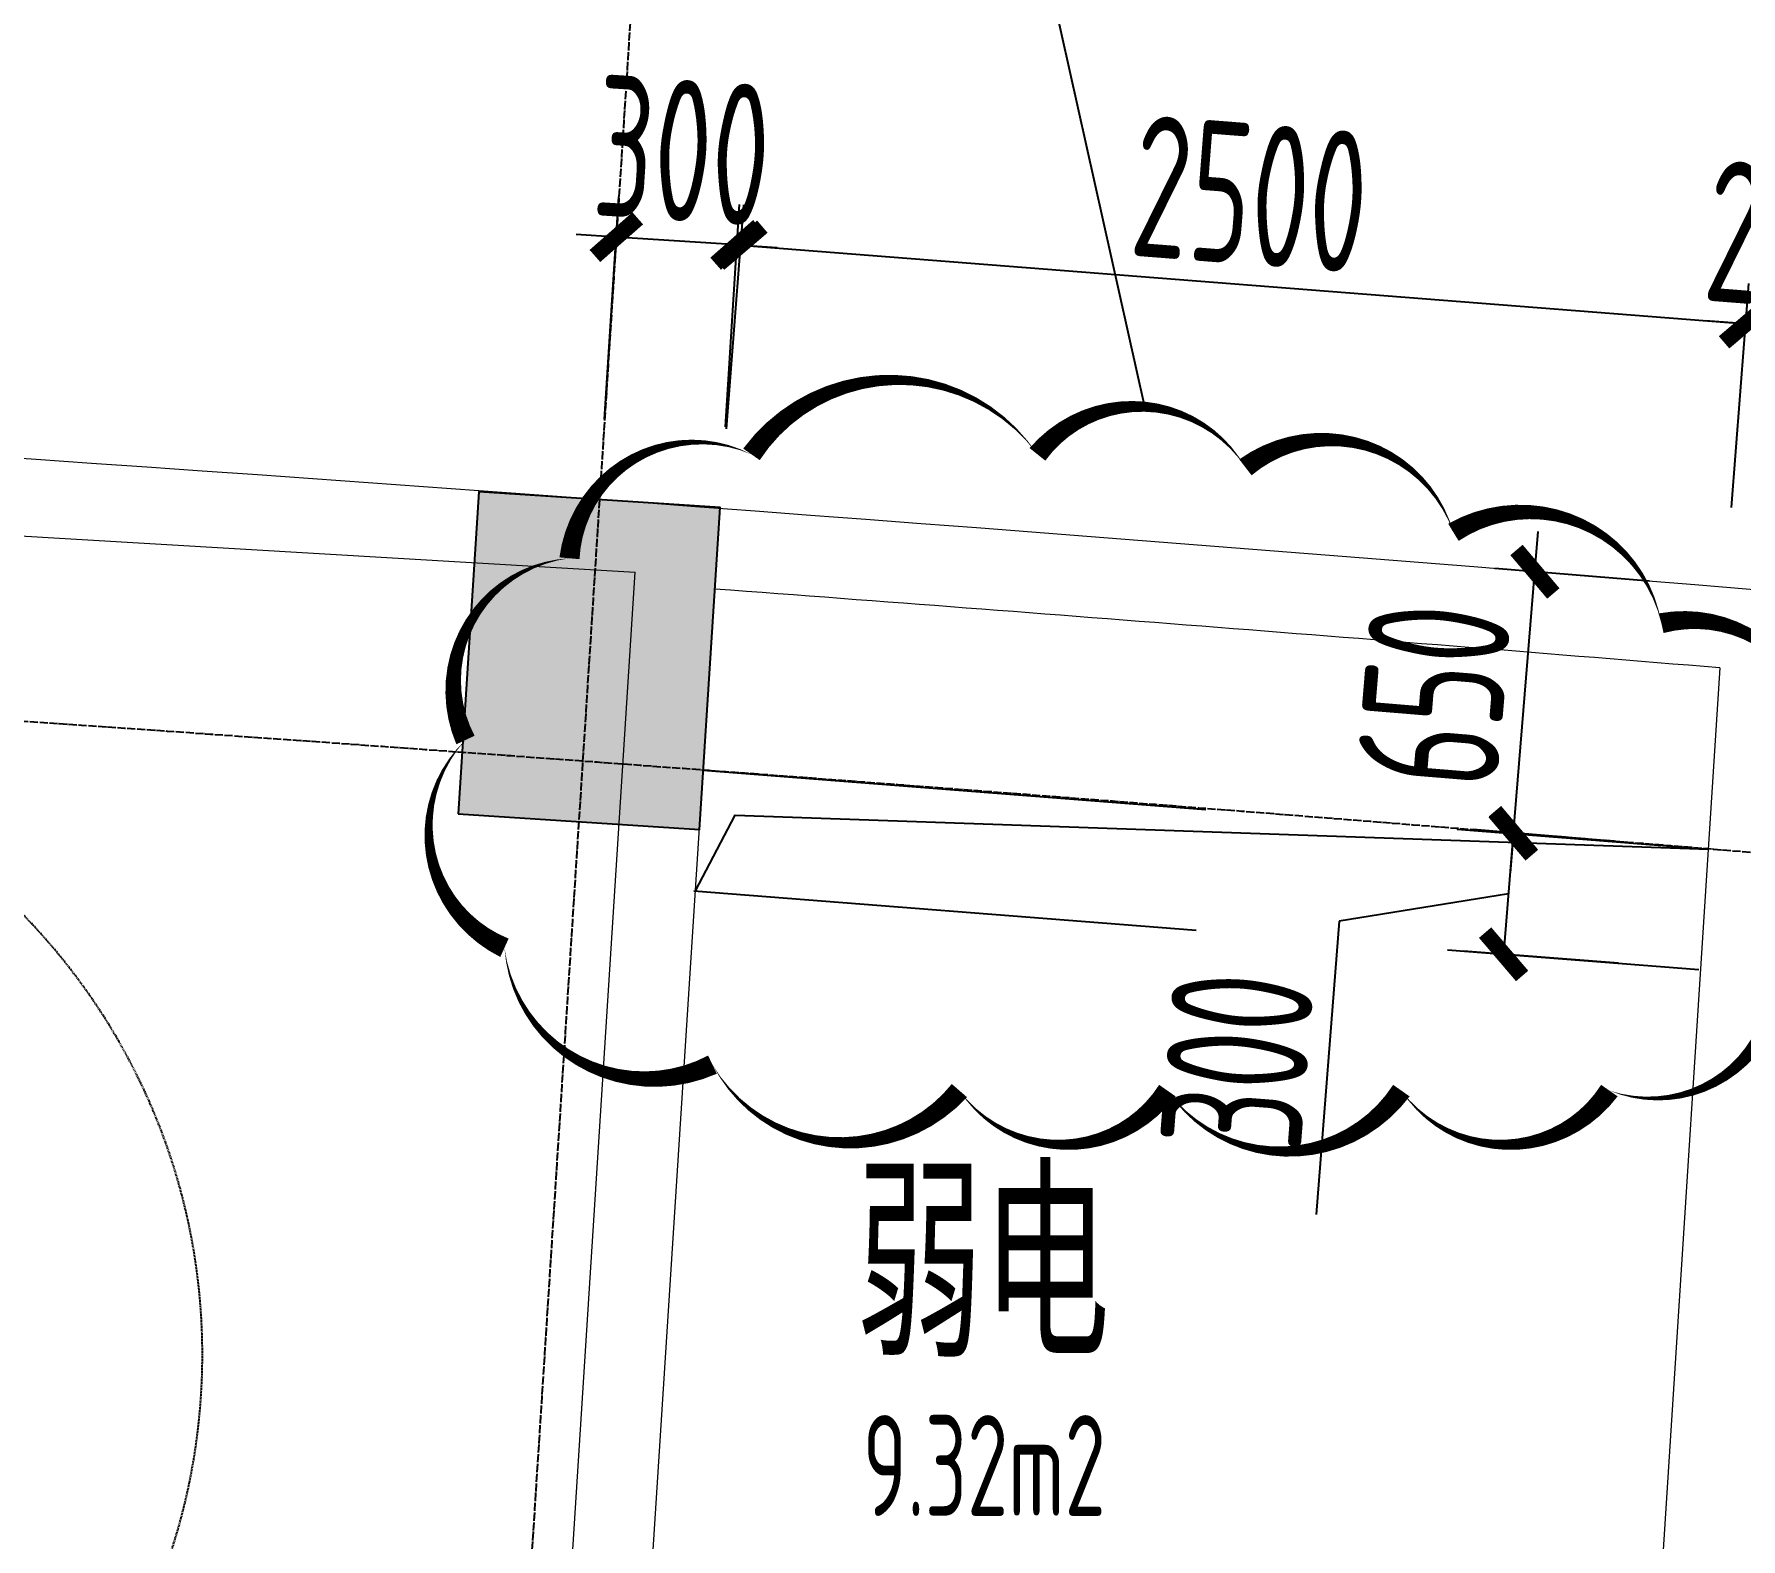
# Model space of a CAD drawing. Header units: millimetres. Extents: x 11677979 to 24947533, y -12764720 to -6308891.
# Drawn here: x 11800593 to 11804826, y -6380260 to -6376528 of the extents above; entities that cross this region are included whole.
import ezdxf
from ezdxf.enums import TextEntityAlignment as Align

# ---------------------------------------------------------------- set-up
doc = ezdxf.new("R2010")
doc.units = ezdxf.units.MM
doc.header["$LTSCALE"] = 10
for name, pattern in [('A2-RG-AXIS$0$CENTER', [2, 1.25, -0.25, 0.25, -0.25]), ('A2-RG-AXIS$0$DOTE', [2.42, 2, -0.2, 0.02, -0.2]), ('A2-RI-F4$0$A2-RG-AXIS$0$CENTER', [2, 1.25, -0.25, 0.25, -0.25]), ('A2-RI-F4$0$A2-RG-AXIS$0$DOTE', [2.42, 2, -0.2, 0.02, -0.2]), ('A2-RI-F4$0$A2-RV-F4$0$HIDDEN', [0.375, 0.25, -0.125]), ('A2-RI-F4$0$HIDDEN', [0.375, 0.25, -0.125]), ('A2-RV-F4$0$HIDDEN', [0.375, 0.25, -0.125])]:
    doc.linetypes.add(name, pattern=pattern)
for name, color, linetype in [('A2-RB-F4$0$A-DIMS-100', 1, 'Continuous'), ('A2-RG-AXIS$0$A-GRID', 1, 'A2-RG-AXIS$0$CENTER'), ('A2-RI-F4$0$A-HOLE', 2, 'Continuous'), ('A2-RI-F4$0$A-SYMB-AREA', 4, 'Continuous'), ('A2-RI-F4$0$A-SYMB-NAME', 4, 'Continuous'), ('A2-RI-F4$0$A-SYMB-VOID', 35, 'Continuous'), ('A2-RI-F4$0$A2-RB-F4$0$A-DIMS-100', 1, 'Continuous'), ('A2-RI-F4$0$A2-RG-AXIS$0$A-GRID', 1, 'A2-RI-F4$0$A2-RG-AXIS$0$CENTER'), ('A2-RI-F4$0$A2-RS-F4$0$A-HATH-GRAY', 8, 'Continuous'), ('A2-RI-F4$0$A2-RS-F4$0$A-WALL-CONC', 6, 'Continuous'), ('A2-RI-F4$0$A2-RV-F4$0$A-SYMB', 4, 'Continuous'), ('A2-RS-F4$0$A-HATH-GRAY', 8, 'Continuous'), ('A2-RS-F4$0$A-WALL-CONC', 6, 'Continuous'), ('A2-RV-F4$0$A-SYMB', 4, 'Continuous')]:
    doc.layers.add(name, color=color, linetype=linetype)
doc.layers.add('A2-RI-F4$0$A-WALL', color=7, linetype='Continuous', lineweight=5)
doc.styles.add('A2-RB-F4$0$XD2008', font='hzs.shx', dxfattribs={"width": 0.7, "bigfont": 'hztxt.shx'})
doc.styles.add('A2-RI-F4$0$A2-RB-F4$0$XD2008', font='hzs.shx', dxfattribs={"width": 0.7, "bigfont": 'hztxt.shx'})
doc.styles.add('A2-RI-F4$0$ECADI', font='hzs.shx', dxfattribs={"width": 0.7, "bigfont": 'hztxt.shx'})
doc.dimstyles.new('A2-RB-F4$0$XD100$0', dxfattribs={"dimscale": 100, "dimtxt": 3.5, "dimasz": 1, "dimexe": 1, "dimexo": 2, "dimgap": 0.5, "dimtad": 1, "dimdec": 0, "dimdsep": 46, "dimtxsty": 'A2-RB-F4$0$XD2008', "dimblk1": 'A2-RB-F4$0$_ArchTick', "dimblk2": 'A2-RB-F4$0$_ArchTick', "dimsah": 1, "dimcen": 2.5, "dimclrt": 4, "dimaunit": 1, "dimadec": 0, "dimazin": 0, "dimtfac": 1, "dimtdec": 0, "dimtix": 1, "dimtmove": 1, "dimatfit": 3, "dimfxl": 0, "dimtolj": 1, "dimtzin": 0, "dimarcsym": 0})
doc.dimstyles.new('A2-RI-F4$0$A2-RB-F4$0$XD100$0', dxfattribs={"dimscale": 100, "dimtxt": 3.5, "dimasz": 1, "dimexe": 1, "dimexo": 2, "dimgap": 0.5, "dimtad": 1, "dimdec": 0, "dimdsep": 46, "dimtxsty": 'A2-RI-F4$0$A2-RB-F4$0$XD2008', "dimblk1": 'A2-RI-F4$0$A2-RB-F4$0$_ArchTick', "dimblk2": 'A2-RI-F4$0$A2-RB-F4$0$_ArchTick', "dimsah": 1, "dimcen": 2.5, "dimclrt": 4, "dimaunit": 1, "dimadec": 0, "dimazin": 0, "dimtfac": 1, "dimtdec": 0, "dimtix": 1, "dimtmove": 1, "dimatfit": 3, "dimfxl": 0, "dimtolj": 1, "dimtzin": 0, "dimarcsym": 0})

# ---------------------------------------------------------------- blocks, each defined once
blk = doc.blocks.new('A2-RV-F4')
at = {"layer": 'A2-RV-F4$0$A-SYMB', "linetype": 'A2-RV-F4$0$HIDDEN'}
blk.add_arc((11799446.1, -6379804.2), 1564.1, 266.3212, 86.3212, dxfattribs=at)
blk = doc.blocks.new('A2-RB-F4$0$_ArchTick')
at = {"color": 0, "linetype": 'ByBlock', "const_width": 0.4}
blk.add_lwpolyline([(-0.5, -0.5), (0.5, 0.5)], dxfattribs=at)
blk = doc.blocks.new('*D189')
at = {"layer": 'A2-RB-F4$0$A-DIMS-100', "color": 0, "lineweight": -2, "transparency": 16777216}
for p, q in [((11804545.8, -6378533.3), (11804161.3, -6378503.2)), ((11804261, -6378511), (11804237.5, -6378810.1)), ((11804249.2, -6378660.5), (11803829.7, -6378727.9)), ((11803829.7, -6378727.9), (11803772.7, -6379455.7)), ((11804522.3, -6378832.4), (11804137.8, -6378802.3))]:
    blk.add_line(p, q, dxfattribs=at)
at = {"layer": 'Defpoints', "color": 0, "transparency": 16777216}
for p in [(11804745.2, -6378549), (11804237.5, -6378810.1), (11804721.7, -6378848.1)]:
    blk.add_point(p, dxfattribs=at)
at = {"layer": 'A2-RB-F4$0$A-DIMS-100', "color": 0, "lineweight": -2, "transparency": 16777216, "xscale": 100, "yscale": 100, "zscale": 100}
for p, rotation in [((11804261, -6378511), 85.51445420286703), ((11804237.5, -6378810.1), 265.514454202867)]:
    blk.add_blockref('A2-RB-F4$0$_ArchTick', p, dxfattribs=dict(at, rotation=rotation))
at = {"layer": 'A2-RB-F4$0$A-DIMS-100', "color": 4, "transparency": 16777216, "insert": (11803576.9, -6379074.2), "char_height": 350, "attachment_point": 5, "rotation": 85.5145, "style": 'A2-RB-F4$0$XD2008'}
blk.add_mtext('\\A1;300', dxfattribs=at)
blk = doc.blocks.new('*D190')
at = {"layer": 'A2-RB-F4$0$A-DIMS-100', "color": 0, "lineweight": -2, "transparency": 16777216}
for p, q in [((11804315.1, -6377861.3), (11804323.3, -6377761.7)), ((11804599.2, -6377884.7), (11804215.5, -6377853.1)), ((11804261.7, -6378509.1), (11804315.1, -6377861.3)), ((11804545.8, -6378532.5), (11804162.1, -6378500.9)), ((11804261.7, -6378509.1), (11804253.5, -6378608.8))]:
    blk.add_line(p, q, dxfattribs=at)
at = {"layer": 'Defpoints', "color": 0, "transparency": 16777216}
for p in [(11804315.1, -6377861.3), (11804798.6, -6377901.2), (11804745.2, -6378549)]:
    blk.add_point(p, dxfattribs=at)
at = {"layer": 'A2-RB-F4$0$A-DIMS-100', "color": 0, "lineweight": -2, "transparency": 16777216, "xscale": 100, "yscale": 100, "zscale": 100}
for p, rotation in [((11804315.1, -6377861.3), 265.2882873875389), ((11804261.7, -6378509.1), 85.28828738753896)]:
    blk.add_blockref('A2-RB-F4$0$_ArchTick', p, dxfattribs=dict(at, rotation=rotation))
at = {"layer": 'A2-RB-F4$0$A-DIMS-100', "color": 4, "transparency": 16777216, "insert": (11804064.2, -6378166.7), "char_height": 350, "attachment_point": 5, "rotation": 85.2883, "style": 'A2-RB-F4$0$XD2008'}
blk.add_mtext('\\A1;650', dxfattribs=at)
blk = doc.blocks.new('*D191')
at = {"layer": 'A2-RB-F4$0$A-DIMS-100', "color": 0, "lineweight": -2, "transparency": 16777216}
for p, q in [((11802309.7, -6377506.6), (11802353.1, -6376951.7)), ((11802345.3, -6377051.4), (11804838, -6377246.5)), ((11804802.4, -6377701.7), (11804845.8, -6377146.8))]:
    blk.add_line(p, q, dxfattribs=at)
at = {"layer": 'Defpoints', "color": 0, "transparency": 16777216}
for p in [(11804838, -6377246.5), (11802294.1, -6377706), (11804786.8, -6377901.1)]:
    blk.add_point(p, dxfattribs=at)
at = {"layer": 'A2-RB-F4$0$A-DIMS-100', "color": 0, "lineweight": -2, "transparency": 16777216, "xscale": 100, "yscale": 100, "zscale": 100}
for p, rotation in [((11802345.3, -6377051.4), 175.5251320610947), ((11804838, -6377246.5), 355.5251320610947)]:
    blk.add_blockref('A2-RB-F4$0$_ArchTick', p, dxfattribs=dict(at, rotation=rotation))
at = {"layer": 'A2-RB-F4$0$A-DIMS-100', "color": 4, "transparency": 16777216, "insert": (11803609.2, -6376924.6), "char_height": 350, "attachment_point": 5, "rotation": 355.5251, "style": 'A2-RB-F4$0$XD2008'}
blk.add_mtext('\\A1;2500', dxfattribs=at)
blk = doc.blocks.new('*D192')
at = {"layer": 'A2-RB-F4$0$A-DIMS-100', "color": 0, "lineweight": -2, "transparency": 16777216}
for p, q in [((11804802.4, -6377701.7), (11804845.8, -6377146.8)), ((11805001.8, -6377717.3), (11805045.3, -6377162.4)), ((11804838, -6377246.5), (11804738.3, -6377238.7)), ((11804838, -6377246.5), (11805037.5, -6377262.1)), ((11805037.5, -6377262.1), (11805137.1, -6377269.9))]:
    blk.add_line(p, q, dxfattribs=at)
at = {"layer": 'Defpoints', "color": 0, "transparency": 16777216}
for p in [(11805037.5, -6377262.1), (11804786.8, -6377901.1), (11804986.2, -6377916.7)]:
    blk.add_point(p, dxfattribs=at)
at = {"layer": 'A2-RB-F4$0$A-DIMS-100', "color": 0, "lineweight": -2, "transparency": 16777216, "xscale": 100, "yscale": 100, "zscale": 100}
for p, rotation in [((11804838, -6377246.5), 355.5251322163591), ((11805037.5, -6377262.1), 175.525132216359)]:
    blk.add_blockref('A2-RB-F4$0$_ArchTick', p, dxfattribs=dict(at, rotation=rotation))
at = {"layer": 'A2-RB-F4$0$A-DIMS-100', "color": 4, "transparency": 16777216, "insert": (11804955.3, -6377030), "char_height": 350, "attachment_point": 5, "rotation": 355.5251, "style": 'A2-RB-F4$0$XD2008'}
blk.add_mtext('\\A1;200', dxfattribs=at)
blk = doc.blocks.new('*D193')
at = {"layer": 'A2-RB-F4$0$A-DIMS-100', "color": 0, "lineweight": -2, "transparency": 16777216}
for p, q in [((11802007.9, -6377483), (11802043.4, -6376931.7)), ((11802307.3, -6377502.3), (11802342.7, -6376950.9)), ((11802036.9, -6377031.5), (11801937.2, -6377025)), ((11802336.3, -6377050.7), (11802036.9, -6377031.5)), ((11802336.3, -6377050.7), (11802436.1, -6377057.1))]:
    blk.add_line(p, q, dxfattribs=at)
at = {"layer": 'Defpoints', "color": 0, "transparency": 16777216}
for p in [(11802036.9, -6377031.5), (11801995.1, -6377682.6), (11802294.5, -6377701.9)]:
    blk.add_point(p, dxfattribs=at)
at = {"layer": 'A2-RB-F4$0$A-DIMS-100', "color": 0, "lineweight": -2, "transparency": 16777216, "xscale": 100, "yscale": 100, "zscale": 100}
for p, rotation in [((11802036.9, -6377031.5), 356.3211735637317), ((11802336.3, -6377050.7), 176.3211735637317)]:
    blk.add_blockref('A2-RB-F4$0$_ArchTick', p, dxfattribs=dict(at, rotation=rotation))
at = {"layer": 'A2-RB-F4$0$A-DIMS-100', "color": 4, "transparency": 16777216, "insert": (11802201.1, -6376816.5), "char_height": 350, "attachment_point": 5, "rotation": 356.3212, "style": 'A2-RB-F4$0$XD2008'}
blk.add_mtext('\\A1;300', dxfattribs=at)
blk = doc.blocks.new('A2-RG-AXIS')
at = {"layer": 'A2-RG-AXIS$0$A-GRID', "linetype": 'A2-RG-AXIS$0$DOTE'}
blk.add_line((11802922, -6363265.7), (11800933.1, -6394199.2), dxfattribs=at)
for radius in [323300, 316700]:
    blk.add_arc((11778730.7, -6694178.7), radius, 75.589285, 95.407644, dxfattribs=at)
blk = doc.blocks.new('A2-RI-F4$0$5erhfh')
at = {"layer": 'A2-RI-F4$0$A-SYMB-AREA', "style": 'A2-RI-F4$0$ECADI', "width": 0.7}
blk.add_attdef('340M2', text='', height=2.5, dxfattribs=at).set_placement((0, 1.25), align=Align.MIDDLE_LEFT)
at = {"layer": 'A2-RI-F4$0$A-SYMB-NAME', "style": 'A2-RI-F4$0$ECADI', "width": 0.7}
blk.add_attdef('CHINESENAME', (-12.292, 3.087), '', height=4.5, dxfattribs=at)
blk = doc.blocks.new('A2-RI-F4$0$A2-RB-F4$0$_ArchTick')
at = {"color": 0, "linetype": 'ByBlock', "const_width": 0.4}
blk.add_lwpolyline([(-0.5, -0.5), (0.5, 0.5)], dxfattribs=at)
blk = doc.blocks.new('*D714')
at = {"layer": 'A2-RI-F4$0$A2-RB-F4$0$A-DIMS-100', "color": 0, "lineweight": -2, "transparency": 16777216}
for p, q in [((11804545.8, -6378533.3), (11804161.3, -6378503.2)), ((11804261, -6378511), (11804237.5, -6378810.1)), ((11804249.2, -6378660.5), (11803829.7, -6378727.9)), ((11803829.7, -6378727.9), (11803772.7, -6379455.7)), ((11804522.3, -6378832.4), (11804137.8, -6378802.3))]:
    blk.add_line(p, q, dxfattribs=at)
at = {"layer": 'Defpoints', "color": 0, "transparency": 16777216}
for p in [(11804745.2, -6378549), (11804237.5, -6378810.1), (11804721.7, -6378848.1)]:
    blk.add_point(p, dxfattribs=at)
at = {"layer": 'A2-RI-F4$0$A2-RB-F4$0$A-DIMS-100', "color": 0, "lineweight": -2, "transparency": 16777216, "xscale": 100, "yscale": 100, "zscale": 100}
for p, rotation in [((11804261, -6378511), 85.51445420286703), ((11804237.5, -6378810.1), 265.514454202867)]:
    blk.add_blockref('A2-RI-F4$0$A2-RB-F4$0$_ArchTick', p, dxfattribs=dict(at, rotation=rotation))
at = {"layer": 'A2-RI-F4$0$A2-RB-F4$0$A-DIMS-100', "color": 4, "transparency": 16777216, "insert": (11803576.9, -6379074.2), "char_height": 350, "attachment_point": 5, "rotation": 85.5145, "style": 'A2-RI-F4$0$A2-RB-F4$0$XD2008'}
blk.add_mtext('\\A1;300', dxfattribs=at)
blk = doc.blocks.new('*D715')
at = {"layer": 'A2-RI-F4$0$A2-RB-F4$0$A-DIMS-100', "color": 0, "lineweight": -2, "transparency": 16777216}
for p, q in [((11804315.1, -6377861.3), (11804323.3, -6377761.7)), ((11804599.2, -6377884.7), (11804215.5, -6377853.1)), ((11804261.7, -6378509.1), (11804315.1, -6377861.3)), ((11804545.8, -6378532.5), (11804162.1, -6378500.9)), ((11804261.7, -6378509.1), (11804253.5, -6378608.8))]:
    blk.add_line(p, q, dxfattribs=at)
at = {"layer": 'Defpoints', "color": 0, "transparency": 16777216}
for p in [(11804315.1, -6377861.3), (11804798.6, -6377901.2), (11804745.2, -6378549)]:
    blk.add_point(p, dxfattribs=at)
at = {"layer": 'A2-RI-F4$0$A2-RB-F4$0$A-DIMS-100', "color": 0, "lineweight": -2, "transparency": 16777216, "xscale": 100, "yscale": 100, "zscale": 100}
for p, rotation in [((11804315.1, -6377861.3), 265.2882873875389), ((11804261.7, -6378509.1), 85.28828738753896)]:
    blk.add_blockref('A2-RI-F4$0$A2-RB-F4$0$_ArchTick', p, dxfattribs=dict(at, rotation=rotation))
at = {"layer": 'A2-RI-F4$0$A2-RB-F4$0$A-DIMS-100', "color": 4, "transparency": 16777216, "insert": (11804064.2, -6378166.7), "char_height": 350, "attachment_point": 5, "rotation": 85.2883, "style": 'A2-RI-F4$0$A2-RB-F4$0$XD2008'}
blk.add_mtext('\\A1;650', dxfattribs=at)
blk = doc.blocks.new('*D716')
at = {"layer": 'A2-RI-F4$0$A2-RB-F4$0$A-DIMS-100', "color": 0, "lineweight": -2, "transparency": 16777216}
for p, q in [((11802309.7, -6377506.6), (11802353.1, -6376951.7)), ((11802345.3, -6377051.4), (11804838, -6377246.5)), ((11804802.4, -6377701.7), (11804845.8, -6377146.8))]:
    blk.add_line(p, q, dxfattribs=at)
at = {"layer": 'Defpoints', "color": 0, "transparency": 16777216}
for p in [(11804838, -6377246.5), (11802294.1, -6377706), (11804786.8, -6377901.1)]:
    blk.add_point(p, dxfattribs=at)
at = {"layer": 'A2-RI-F4$0$A2-RB-F4$0$A-DIMS-100', "color": 0, "lineweight": -2, "transparency": 16777216, "xscale": 100, "yscale": 100, "zscale": 100}
for p, rotation in [((11802345.3, -6377051.4), 175.5251320610947), ((11804838, -6377246.5), 355.5251320610947)]:
    blk.add_blockref('A2-RI-F4$0$A2-RB-F4$0$_ArchTick', p, dxfattribs=dict(at, rotation=rotation))
at = {"layer": 'A2-RI-F4$0$A2-RB-F4$0$A-DIMS-100', "color": 4, "transparency": 16777216, "insert": (11803609.2, -6376924.6), "char_height": 350, "attachment_point": 5, "rotation": 355.5251, "style": 'A2-RI-F4$0$A2-RB-F4$0$XD2008'}
blk.add_mtext('\\A1;2500', dxfattribs=at)
blk = doc.blocks.new('*D717')
at = {"layer": 'A2-RI-F4$0$A2-RB-F4$0$A-DIMS-100', "color": 0, "lineweight": -2, "transparency": 16777216}
for p, q in [((11804802.4, -6377701.7), (11804845.8, -6377146.8)), ((11805001.8, -6377717.3), (11805045.3, -6377162.4)), ((11804838, -6377246.5), (11804738.3, -6377238.7)), ((11804838, -6377246.5), (11805037.5, -6377262.1)), ((11805037.5, -6377262.1), (11805137.1, -6377269.9))]:
    blk.add_line(p, q, dxfattribs=at)
at = {"layer": 'Defpoints', "color": 0, "transparency": 16777216}
for p in [(11805037.5, -6377262.1), (11804786.8, -6377901.1), (11804986.2, -6377916.7)]:
    blk.add_point(p, dxfattribs=at)
at = {"layer": 'A2-RI-F4$0$A2-RB-F4$0$A-DIMS-100', "color": 0, "lineweight": -2, "transparency": 16777216, "xscale": 100, "yscale": 100, "zscale": 100}
for p, rotation in [((11804838, -6377246.5), 355.5251322163591), ((11805037.5, -6377262.1), 175.525132216359)]:
    blk.add_blockref('A2-RI-F4$0$A2-RB-F4$0$_ArchTick', p, dxfattribs=dict(at, rotation=rotation))
at = {"layer": 'A2-RI-F4$0$A2-RB-F4$0$A-DIMS-100', "color": 4, "transparency": 16777216, "insert": (11804955.3, -6377030), "char_height": 350, "attachment_point": 5, "rotation": 355.5251, "style": 'A2-RI-F4$0$A2-RB-F4$0$XD2008'}
blk.add_mtext('\\A1;200', dxfattribs=at)
blk = doc.blocks.new('*D718')
at = {"layer": 'A2-RI-F4$0$A2-RB-F4$0$A-DIMS-100', "color": 0, "lineweight": -2, "transparency": 16777216}
for p, q in [((11802007.9, -6377483), (11802043.4, -6376931.7)), ((11802307.3, -6377502.3), (11802342.7, -6376950.9)), ((11802036.9, -6377031.5), (11801937.2, -6377025)), ((11802336.3, -6377050.7), (11802036.9, -6377031.5)), ((11802336.3, -6377050.7), (11802436.1, -6377057.1))]:
    blk.add_line(p, q, dxfattribs=at)
at = {"layer": 'Defpoints', "color": 0, "transparency": 16777216}
for p in [(11802036.9, -6377031.5), (11801995.1, -6377682.6), (11802294.5, -6377701.9)]:
    blk.add_point(p, dxfattribs=at)
at = {"layer": 'A2-RI-F4$0$A2-RB-F4$0$A-DIMS-100', "color": 0, "lineweight": -2, "transparency": 16777216, "xscale": 100, "yscale": 100, "zscale": 100}
for p, rotation in [((11802036.9, -6377031.5), 356.3211735637317), ((11802336.3, -6377050.7), 176.3211735637317)]:
    blk.add_blockref('A2-RI-F4$0$A2-RB-F4$0$_ArchTick', p, dxfattribs=dict(at, rotation=rotation))
at = {"layer": 'A2-RI-F4$0$A2-RB-F4$0$A-DIMS-100', "color": 4, "transparency": 16777216, "insert": (11802201.1, -6376816.5), "char_height": 350, "attachment_point": 5, "rotation": 356.3212, "style": 'A2-RI-F4$0$A2-RB-F4$0$XD2008'}
blk.add_mtext('\\A1;300', dxfattribs=at)
blk = doc.blocks.new('A2-RI-F4$0$A2-RG-AXIS')
at = {"layer": 'A2-RI-F4$0$A2-RG-AXIS$0$A-GRID', "linetype": 'A2-RI-F4$0$A2-RG-AXIS$0$DOTE'}
blk.add_line((11802922, -6363265.7), (11800933.1, -6394199.2), dxfattribs=at)
for radius in [323300, 316700]:
    blk.add_arc((11778730.7, -6694178.7), radius, 75.589285, 95.407644, dxfattribs=at)
blk = doc.blocks.new('A2-RI-F4$0$A2-RS-F4')
at = {"layer": 'A2-RI-F4$0$A2-RS-F4$0$A-HATH-GRAY', "ltscale": 3}
h = blk.add_hatch(color=256, dxfattribs=at)
h.paths.add_polyline_path([(11780370.9, -6378132.8), (11781370.9, -6378139.6), (11781379.7, -6376839.6), (11780379.7, -6376832.8)])
h.paths.add_polyline_path([(11771295.3, -6378216.2), (11772295, -6378194.3), (11772266.5, -6376894.6), (11771266.7, -6376916.1)])
h.paths.add_polyline_path([(11789445.2, -6378310.2), (11790444.5, -6378345.7), (11790490.7, -6377046.5), (11789491.3, -6377010.6)])
h.paths.add_polyline_path([(11794061, -6377995.6), (11794659.8, -6378034.1), (11794711.1, -6377235.6), (11794112.3, -6377197.1)])
h.paths.add_polyline_path([(11762225.8, -6378560), (11763224.5, -6378509.3), (11763158.6, -6377210.6), (11762159.9, -6377261.3)])
h.paths.add_polyline_path([(11756037.9, -6378647), (11756835.4, -6378583.6), (11756756.1, -6377586.7), (11755958.6, -6377650.1)])
h.paths.add_polyline_path([(11801644.4, -6378461.8), (11802243.1, -6378500.3), (11802294.5, -6377701.9), (11801695.7, -6377663.4)])
h.paths.add_polyline_path([(11751541.3, -6379498.7), (11752338.8, -6379435.3), (11752219.8, -6377940), (11751422.4, -6378003.4)])
h.paths.add_polyline_path([(11807663.9, -6379405.7), (11808460.5, -6379479.9), (11808571.8, -6378285.1), (11807775.3, -6378210.6)])
h.paths.add_polyline_path([(11816584.8, -6380403.2), (11817577.3, -6380525.1), (11817735.8, -6379234.7), (11816743.2, -6379112.9)])
h.paths.add_polyline_path([(11825579.4, -6381618.6), (11826568.2, -6381768.4), (11826762.9, -6380483.1), (11825774.2, -6380333.3)])
h.paths.add_polyline_path([(11793833.2, -6381538.6), (11794432, -6381577.1), (11794483.3, -6380778.7), (11793884.5, -6380740.2)])
h.paths.add_polyline_path([(11801416.6, -6382004.6), (11802015.3, -6382043.1), (11802066.7, -6381244.7), (11801467.9, -6381206.2)])
h.paths.add_polyline_path([(11834536.4, -6383084.9), (11835520.4, -6383263), (11835752, -6381983.8), (11834767.9, -6381805.7)])
h.paths.add_polyline_path([(11843441.7, -6384836.8), (11844420.2, -6385043.1), (11844688.3, -6383771), (11843709.9, -6383564.7)])
h.paths.add_polyline_path([(11849706.8, -6386047.7), (11850486.4, -6386227.4), (11850720.8, -6385255.2), (11849941.2, -6385075.5)])
h.paths.add_polyline_path([(11756683.4, -6386771.7), (11757480.7, -6386706.4), (11757402.3, -6385711.3), (11756604.9, -6385774.7)])
h.paths.add_polyline_path([(11752167.8, -6387373.9), (11752965.3, -6387310.5), (11752846.3, -6385815.2), (11752048.8, -6385878.6)])
h.paths.add_polyline_path([(11854131.9, -6387106.5), (11854911.5, -6387286.2), (11855145.9, -6386314), (11854366.3, -6386134.3)])
h.paths.add_polyline_path([(11793236.4, -6390820.6), (11793835.2, -6390859), (11793886.5, -6390060.7), (11793287.7, -6390022.2)])
h.paths.add_polyline_path([(11800819.8, -6391285.9), (11801418.6, -6391324.4), (11801469.9, -6390525.9), (11800871.2, -6390487.4)])
h.paths.add_polyline_path([(11847832.2, -6393825.3), (11848611.8, -6394005), (11848846.2, -6393032.8), (11848066.6, -6392853.1)])
h.paths.add_polyline_path([(11780263.2, -6394032.4), (11781263.2, -6394039.2), (11781272, -6392739.2), (11780272, -6392732.1)])
h.paths.add_polyline_path([(11771644.2, -6394112.4), (11772644, -6394090.4), (11772615.4, -6392790.7), (11771615.7, -6392812.3)])
h.paths.add_polyline_path([(11788881, -6394200.2), (11789880.4, -6394235.7), (11789926.5, -6392936.5), (11788927.1, -6392900.6)])
h.paths.add_polyline_path([(11793008.6, -6394363.6), (11793607.4, -6394402.1), (11793658.7, -6393603.7), (11793059.9, -6393565.2)])
h.paths.add_polyline_path([(11763031, -6394439.6), (11764029.7, -6394388.9), (11763963.9, -6393090.2), (11762965.1, -6393140.9)])
h.paths.add_polyline_path([(11757322.6, -6394796.6), (11758120, -6394731.3), (11758040.8, -6393736.3), (11757243.3, -6393799.7)])
h.paths.add_polyline_path([(11800592, -6394828.7), (11801190.8, -6394867.2), (11801242.1, -6394068.8), (11800643.4, -6394030.3)])
h.paths.add_polyline_path([(11852257.4, -6394883.9), (11853037, -6395063.6), (11853271.3, -6394091.4), (11852491.7, -6393911.7)])
h.paths.add_polyline_path([(11752786.3, -6395149.5), (11753583.8, -6395086), (11753464.9, -6393590.8), (11752667.4, -6393654.2)])
h.paths.add_polyline_path([(11806188.5, -6395237.1), (11806985.1, -6395311.3), (11807096.4, -6394116.5), (11806299.9, -6394042)])
h.paths.add_polyline_path([(11814655.7, -6396186), (11815648.4, -6396307.3), (11815806.1, -6395016.9), (11814813.5, -6394895.6)])
h.paths.add_polyline_path([(11823197.5, -6397340.4), (11824186.2, -6397490.2), (11824381, -6396204.9), (11823392.2, -6396055.1)])
h.paths.add_polyline_path([(11831681.6, -6398728.6), (11832663, -6398920.7), (11832912.6, -6397644.9), (11831931.2, -6397452.8)])
h.paths.add_polyline_path([(11840164, -6400382.5), (11841142.5, -6400588.8), (11841410.7, -6399316.8), (11840432.2, -6399110.5)])
edge = h.paths.add_edge_path()
edge.add_arc((11780719.1, -6400485.4), 450, 0, 360)
edge = h.paths.add_edge_path()
edge.add_arc((11772285.6, -6400549.4), 450, 0, 360)
edge = h.paths.add_edge_path()
edge.add_arc((11789151.8, -6400663.7), 450, 0, 360)
edge = h.paths.add_edge_path()
edge.add_arc((11763857, -6400855.6), 450, 0, 360)
h.paths.add_polyline_path([(11845945.9, -6401651.6), (11846725.5, -6401831.2), (11846959.8, -6400859), (11846180.2, -6400679.3)])
edge = h.paths.add_edge_path()
edge.add_arc((11797575.5, -6401083.9), 450, 0, 360)
edge = h.paths.add_edge_path()
edge.add_arc((11755440.6, -6401403.6), 450.5, 0, 360)
edge = h.paths.add_edge_path()
edge.add_arc((11805983.7, -6401745.9), 450, 0, 360)
h.paths.add_polyline_path([(11850371.1, -6402710), (11851150.7, -6402889.7), (11851385, -6401917.5), (11850605.5, -6401737.8)])
edge = h.paths.add_edge_path()
edge.add_arc((11814369.4, -6402649), 450, 0, 360)
edge = h.paths.add_edge_path()
edge.add_arc((11822725.7, -6403792.5), 450, 0, 360)
edge = h.paths.add_edge_path()
edge.add_arc((11831045.7, -6405175.5), 450, 0, 360)
edge = h.paths.add_edge_path()
edge.add_arc((11839322.6, -6406796.9), 450.5, 0, 360)
edge = h.paths.add_edge_path()
edge.add_arc((11847549.5, -6408655.2), 450.5, 0, 360)
at = {"layer": 'A2-RI-F4$0$A2-RS-F4$0$A-WALL-CONC'}
blk.add_3dface([(11801644.4, -6378461.8), (11802243.1, -6378500.3), (11802294.5, -6377701.9), (11801695.7, -6377663.4)], dxfattribs=at)
blk = doc.blocks.new('A2-RI-F4$0$A2-RV-F4')
at = {"layer": 'A2-RI-F4$0$A2-RV-F4$0$A-SYMB', "linetype": 'A2-RI-F4$0$A2-RV-F4$0$HIDDEN'}
blk.add_arc((11799446.1, -6379804.2), 1564.1, 266.3212, 86.3212, dxfattribs=at)
blk = doc.blocks.new('A2-RS-F4')
at = {"layer": 'A2-RS-F4$0$A-HATH-GRAY', "ltscale": 3}
h = blk.add_hatch(color=256, dxfattribs=at)
h.paths.add_polyline_path([(11780370.9, -6378132.8), (11781370.9, -6378139.6), (11781379.7, -6376839.6), (11780379.7, -6376832.8)])
h.paths.add_polyline_path([(11771295.3, -6378216.2), (11772295, -6378194.3), (11772266.5, -6376894.6), (11771266.7, -6376916.1)])
h.paths.add_polyline_path([(11789445.2, -6378310.2), (11790444.5, -6378345.7), (11790490.7, -6377046.5), (11789491.3, -6377010.6)])
h.paths.add_polyline_path([(11794061, -6377995.6), (11794659.8, -6378034.1), (11794711.1, -6377235.6), (11794112.3, -6377197.1)])
h.paths.add_polyline_path([(11762225.8, -6378560), (11763224.5, -6378509.3), (11763158.6, -6377210.6), (11762159.9, -6377261.3)])
h.paths.add_polyline_path([(11756037.9, -6378647), (11756835.4, -6378583.6), (11756756.1, -6377586.7), (11755958.6, -6377650.1)])
h.paths.add_polyline_path([(11801644.4, -6378461.8), (11802243.1, -6378500.3), (11802294.5, -6377701.9), (11801695.7, -6377663.4)])
h.paths.add_polyline_path([(11751541.3, -6379498.7), (11752338.8, -6379435.3), (11752219.8, -6377940), (11751422.4, -6378003.4)])
h.paths.add_polyline_path([(11807663.9, -6379405.7), (11808460.5, -6379479.9), (11808571.8, -6378285.1), (11807775.3, -6378210.6)])
h.paths.add_polyline_path([(11816584.8, -6380403.2), (11817577.3, -6380525.1), (11817735.8, -6379234.7), (11816743.2, -6379112.9)])
h.paths.add_polyline_path([(11825579.4, -6381618.6), (11826568.2, -6381768.4), (11826762.9, -6380483.1), (11825774.2, -6380333.3)])
h.paths.add_polyline_path([(11793833.2, -6381538.6), (11794432, -6381577.1), (11794483.3, -6380778.7), (11793884.5, -6380740.2)])
h.paths.add_polyline_path([(11801416.6, -6382004.6), (11802015.3, -6382043.1), (11802066.7, -6381244.7), (11801467.9, -6381206.2)])
h.paths.add_polyline_path([(11834536.4, -6383084.9), (11835520.4, -6383263), (11835752, -6381983.8), (11834767.9, -6381805.7)])
h.paths.add_polyline_path([(11843441.7, -6384836.8), (11844420.2, -6385043.1), (11844688.3, -6383771), (11843709.9, -6383564.7)])
h.paths.add_polyline_path([(11849706.8, -6386047.7), (11850486.4, -6386227.4), (11850720.8, -6385255.2), (11849941.2, -6385075.5)])
h.paths.add_polyline_path([(11756683.4, -6386771.7), (11757480.7, -6386706.4), (11757402.3, -6385711.3), (11756604.9, -6385774.7)])
h.paths.add_polyline_path([(11752167.8, -6387373.9), (11752965.3, -6387310.5), (11752846.3, -6385815.2), (11752048.8, -6385878.6)])
h.paths.add_polyline_path([(11854131.9, -6387106.5), (11854911.5, -6387286.2), (11855145.9, -6386314), (11854366.3, -6386134.3)])
h.paths.add_polyline_path([(11793236.4, -6390820.6), (11793835.2, -6390859), (11793886.5, -6390060.7), (11793287.7, -6390022.2)])
h.paths.add_polyline_path([(11800819.8, -6391285.9), (11801418.6, -6391324.4), (11801469.9, -6390525.9), (11800871.2, -6390487.4)])
h.paths.add_polyline_path([(11847832.2, -6393825.3), (11848611.8, -6394005), (11848846.2, -6393032.8), (11848066.6, -6392853.1)])
h.paths.add_polyline_path([(11780263.2, -6394032.4), (11781263.2, -6394039.2), (11781272, -6392739.2), (11780272, -6392732.1)])
h.paths.add_polyline_path([(11771644.2, -6394112.4), (11772644, -6394090.4), (11772615.4, -6392790.7), (11771615.7, -6392812.3)])
h.paths.add_polyline_path([(11788881, -6394200.2), (11789880.4, -6394235.7), (11789926.5, -6392936.5), (11788927.1, -6392900.6)])
h.paths.add_polyline_path([(11793008.6, -6394363.6), (11793607.4, -6394402.1), (11793658.7, -6393603.7), (11793059.9, -6393565.2)])
h.paths.add_polyline_path([(11763031, -6394439.6), (11764029.7, -6394388.9), (11763963.9, -6393090.2), (11762965.1, -6393140.9)])
h.paths.add_polyline_path([(11757322.6, -6394796.6), (11758120, -6394731.3), (11758040.8, -6393736.3), (11757243.3, -6393799.7)])
h.paths.add_polyline_path([(11800592, -6394828.7), (11801190.8, -6394867.2), (11801242.1, -6394068.8), (11800643.4, -6394030.3)])
h.paths.add_polyline_path([(11852257.4, -6394883.9), (11853037, -6395063.6), (11853271.3, -6394091.4), (11852491.7, -6393911.7)])
h.paths.add_polyline_path([(11752786.3, -6395149.5), (11753583.8, -6395086), (11753464.9, -6393590.8), (11752667.4, -6393654.2)])
h.paths.add_polyline_path([(11806188.5, -6395237.1), (11806985.1, -6395311.3), (11807096.4, -6394116.5), (11806299.9, -6394042)])
h.paths.add_polyline_path([(11814655.7, -6396186), (11815648.4, -6396307.3), (11815806.1, -6395016.9), (11814813.5, -6394895.6)])
h.paths.add_polyline_path([(11823197.5, -6397340.4), (11824186.2, -6397490.2), (11824381, -6396204.9), (11823392.2, -6396055.1)])
h.paths.add_polyline_path([(11831681.6, -6398728.6), (11832663, -6398920.7), (11832912.6, -6397644.9), (11831931.2, -6397452.8)])
h.paths.add_polyline_path([(11840164, -6400382.5), (11841142.5, -6400588.8), (11841410.7, -6399316.8), (11840432.2, -6399110.5)])
edge = h.paths.add_edge_path()
edge.add_arc((11780719.1, -6400485.4), 450, 0, 360)
edge = h.paths.add_edge_path()
edge.add_arc((11772285.6, -6400549.4), 450, 0, 360)
edge = h.paths.add_edge_path()
edge.add_arc((11789151.8, -6400663.7), 450, 0, 360)
edge = h.paths.add_edge_path()
edge.add_arc((11763857, -6400855.6), 450, 0, 360)
h.paths.add_polyline_path([(11845945.9, -6401651.6), (11846725.5, -6401831.2), (11846959.8, -6400859), (11846180.2, -6400679.3)])
edge = h.paths.add_edge_path()
edge.add_arc((11797575.5, -6401083.9), 450, 0, 360)
edge = h.paths.add_edge_path()
edge.add_arc((11755440.6, -6401403.6), 450.5, 0, 360)
edge = h.paths.add_edge_path()
edge.add_arc((11805983.7, -6401745.9), 450, 0, 360)
h.paths.add_polyline_path([(11850371.1, -6402710), (11851150.7, -6402889.7), (11851385, -6401917.5), (11850605.5, -6401737.8)])
edge = h.paths.add_edge_path()
edge.add_arc((11814369.4, -6402649), 450, 0, 360)
edge = h.paths.add_edge_path()
edge.add_arc((11822725.7, -6403792.5), 450, 0, 360)
edge = h.paths.add_edge_path()
edge.add_arc((11831045.7, -6405175.5), 450, 0, 360)
edge = h.paths.add_edge_path()
edge.add_arc((11839322.6, -6406796.9), 450.5, 0, 360)
edge = h.paths.add_edge_path()
edge.add_arc((11847549.5, -6408655.2), 450.5, 0, 360)
at = {"layer": 'A2-RS-F4$0$A-WALL-CONC'}
blk.add_3dface([(11801644.4, -6378461.8), (11802243.1, -6378500.3), (11802294.5, -6377701.9), (11801695.7, -6377663.4)], dxfattribs=at)
blk = doc.blocks.new('A2-RB-F4')
at = {"layer": 'A2-RB-F4$0$A-DIMS-100'}
for p1, p2, distance, picture, middle in [((11802294.5, -6377701.9), (11801995.1, -6377682.6), -652.5, '*D193', (11802201.1, -6376816.5)), ((11802294.1, -6377706), (11804786.8, -6377901.1), 656.6, '*D191', (11803609.2, -6376924.6)), ((11804786.8, -6377901.1), (11804986.2, -6377916.7), 656.6, '*D192', (11804955.3, -6377030)), ((11804745.2, -6378549), (11804798.6, -6377901.2), 485.1, '*D190', (11804064.2, -6378166.7))]:
    dim = blk.add_aligned_dim(p1=p1, p2=p2, distance=distance, dimstyle='A2-RB-F4$0$XD100$0', dxfattribs=at)
    dim.commit()
    dim.dimension.update_dxf_attribs({"geometry": picture, "text_midpoint": middle})
dim = blk.add_linear_dim(base=(11804237.5, -6378810.1), p1=(11804745.2, -6378549), p2=(11804721.7, -6378848.1), angle=265.5145, dimstyle='A2-RB-F4$0$XD100$0', dxfattribs=at)
dim.commit()
dim.dimension.update_dxf_attribs({"geometry": '*D189', "text_midpoint": (11803825.8, -6378777.8), "dimtype": 129})
blk = doc.blocks.new('A2-RI-F4$0$A2-RB-F4')
at = {"layer": 'A2-RI-F4$0$A2-RB-F4$0$A-DIMS-100'}
for p1, p2, distance, picture, middle in [((11802294.5, -6377701.9), (11801995.1, -6377682.6), -652.5, '*D718', (11802201.1, -6376816.5)), ((11802294.1, -6377706), (11804786.8, -6377901.1), 656.6, '*D716', (11803609.2, -6376924.6)), ((11804786.8, -6377901.1), (11804986.2, -6377916.7), 656.6, '*D717', (11804955.3, -6377030)), ((11804745.2, -6378549), (11804798.6, -6377901.2), 485.1, '*D715', (11804064.2, -6378166.7))]:
    dim = blk.add_aligned_dim(p1=p1, p2=p2, distance=distance, dimstyle='A2-RI-F4$0$A2-RB-F4$0$XD100$0', dxfattribs=at)
    dim.commit()
    dim.dimension.update_dxf_attribs({"geometry": picture, "text_midpoint": middle})
dim = blk.add_linear_dim(base=(11804237.5, -6378810.1), p1=(11804745.2, -6378549), p2=(11804721.7, -6378848.1), angle=265.5145, dimstyle='A2-RI-F4$0$A2-RB-F4$0$XD100$0', dxfattribs=at)
dim.commit()
dim.dimension.update_dxf_attribs({"geometry": '*D714', "text_midpoint": (11803825.8, -6378777.8), "dimtype": 129})
blk = doc.blocks.new('A2-RI-F4')
at = {"layer": 'A2-RI-F4$0$A-HOLE', "linetype": 'A2-RI-F4$0$HIDDEN', "ltscale": 500}
for p, q in [((11802252.6, -6378353.4), (11804745.2, -6378549)), ((11802229.1, -6378652.5), (11804721.7, -6378848.1))]:
    blk.add_line(p, q, dxfattribs=at)
at = {"layer": 'A2-RI-F4$0$A-SYMB-VOID', "ltscale": 500}
blk.add_lwpolyline([(11802233.2, -6378652.8), (11802331.8, -6378464.7), (11804745.2, -6378549)], dxfattribs=at)
at = {"layer": 'A2-RI-F4$0$A-WALL'}
for p, q in [((11796193.7, -6377515.9), (11802083.6, -6377862.4)), ((11801867.4, -6381255.2), (11802083.6, -6377862.4)), ((11802066.4, -6381247.5), (11802281.3, -6377904)), ((11804774, -6378099.8), (11804535.9, -6381804.3))]:
    blk.add_line(p, q, dxfattribs=at)
for radius, start, end in [(317350, 85.254288, 86.843372), (317150, 85.289753, 85.741445)]:
    blk.add_arc((11778730.7, -6694178.7), radius, start, end, dxfattribs=at)
at = {"layer": 'Defpoints', "color": 3}
blk.add_line((11803347.6, -6377452.1), (11797759.5, -6352383.5), dxfattribs=at)
for points in [[(11803081.3, -6377570.2, 0, 50, 0.520567), (11802372, -6377570.2, 0, 50, 0.520567), (11802372, -6377570.2, 0, 50, 0.520567), (11801920.6, -6377827.9, 0, 50, 0.520567), (11801920.6, -6377827.9, 0, 50, 0.520567), (11801662.7, -6378278.7, 0, 50, 0.520567), (11801662.7, -6378278.7, 0, 50, 0.520567), (11801759.4, -6378794, 0, 50, 0.520567), (11801759.4, -6378794, 0, 50, 0.520567), (11802275.3, -6379083.8, 0, 50, 0.520567), (11802275.3, -6379083.8, 0, 50, 0.520567), (11802887.8, -6379148.2, 0, 50, 0.520567), (11802887.8, -6379148.2, 0, 50, 0.520567), (11803403.6, -6379148.2, 0, 50, 0.520567), (11803403.6, -6379148.2, 0, 50, 0.520567), (11803983.9, -6379148.2, 0, 50, 0.520567), (11803983.9, -6379148.2, 0, 50, 0.520567), (11804499.8, -6379148.2, 0, 50, 0.520567), (11804499.8, -6379148.2, 0, 50, 0.520567), (11804918.9, -6378858.4, 0, 50, 0.520567)], [(11805015.6, -6378343.1, 0, 50, 0.520567), (11804628.7, -6377988.9, 0, 50, 0.520567), (11804628.7, -6377988.9, 0, 50, 0.520567), (11804112.9, -6377763.5, 0, 50, 0.520567), (11804112.9, -6377763.5, 0, 50, 0.520567), (11803597.1, -6377602.4, 0, 50, 0.520567), (11803597.1, -6377602.4, 0, 50, 0.520567), (11803081.3, -6377570.2, 0, 0, 0)]]:
    blk.add_lwpolyline(points, format="xyseb", dxfattribs=at)
for name in ['A2-RI-F4$0$A2-RG-AXIS', 'A2-RI-F4$0$A2-RB-F4', 'A2-RI-F4$0$A2-RS-F4', 'A2-RI-F4$0$A2-RV-F4']:
    blk.add_blockref(name, (0, 0))
ref = blk.add_blockref('A2-RI-F4$0$5erhfh', (11805755.2, -6381307.2), dxfattribs=dict(xscale=100, yscale=100, zscale=100))
ref.add_attrib('340M2', '9.32m2', (11802648.2, -6380203), dxfattribs={"layer": 'A2-RI-F4$0$A-SYMB-AREA', "height": 250, "style": 'A2-RI-F4$0$ECADI', "width": 0.7})
ref.add_attrib('CHINESENAME', '弱电', (11802630.7, -6379808.2), dxfattribs={"layer": 'A2-RI-F4$0$A-SYMB-NAME', "height": 450, "style": 'A2-RI-F4$0$ECADI', "width": 0.7})

msp = doc.modelspace()

# ---------------------------------------------------------------- block references
for name in ['A2-RI-F4', 'A2-RG-AXIS', 'A2-RB-F4', 'A2-RS-F4', 'A2-RV-F4']:
    msp.add_blockref(name, (0, 0))

doc.saveas('drawing.dxf')
